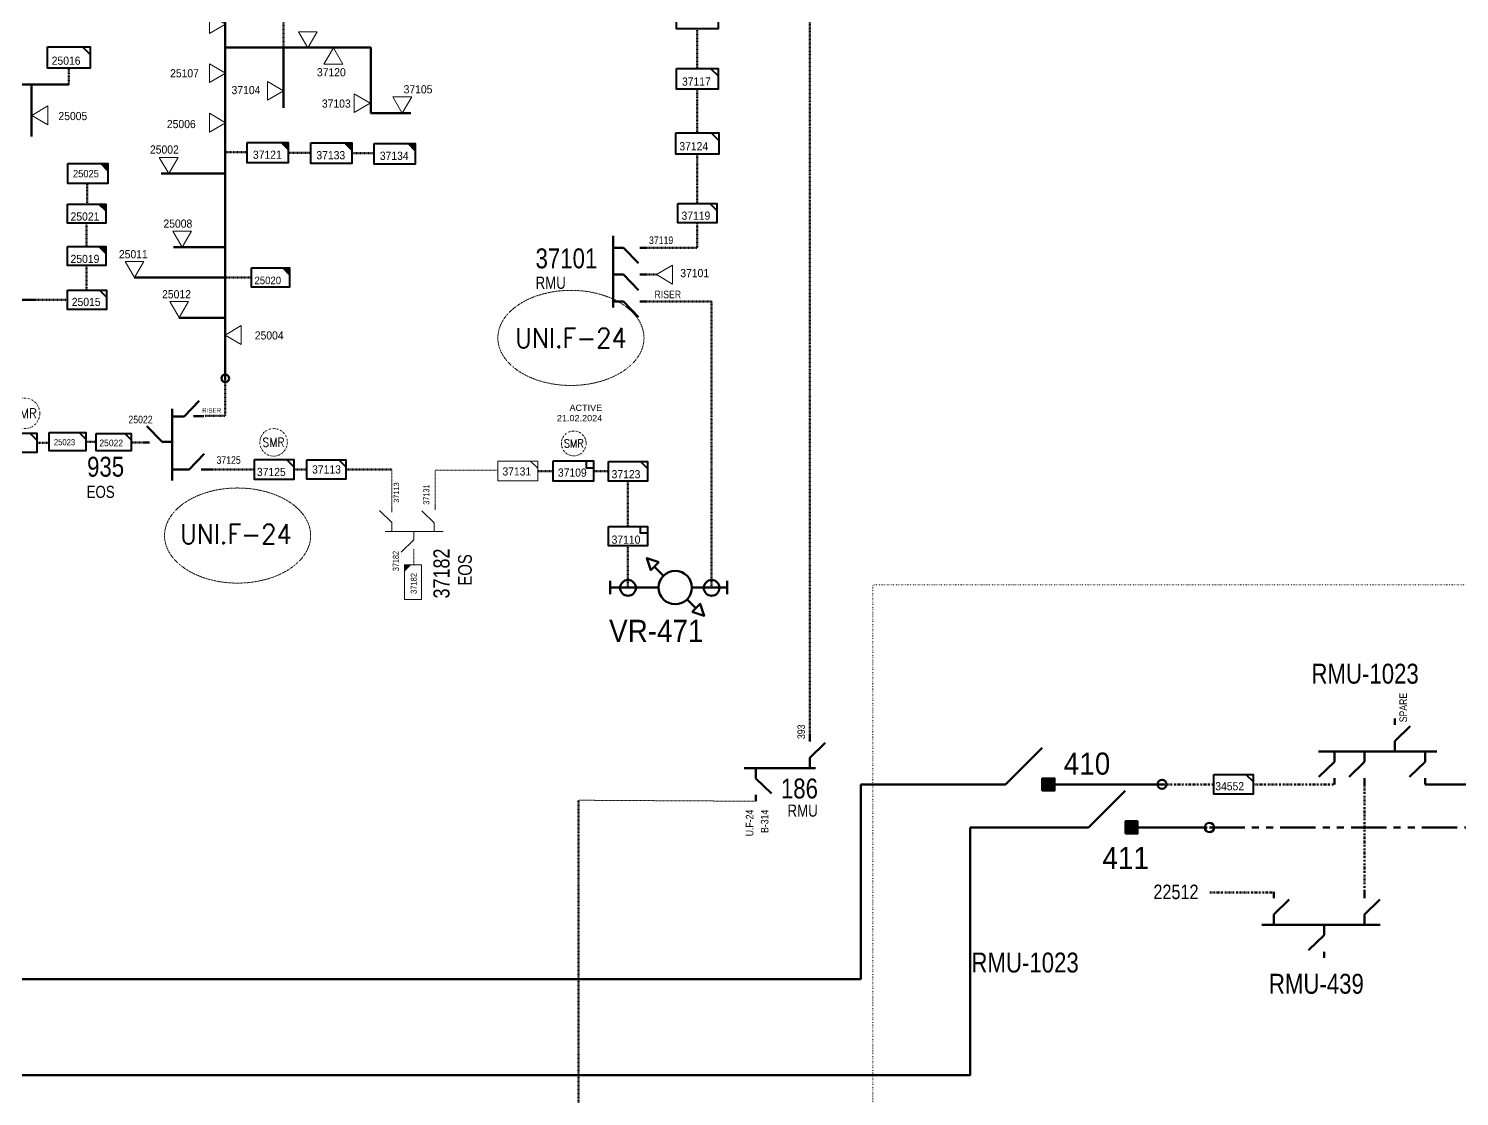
# Model space of a CAD drawing. Header units: metres. Extents: x 65984 to 144644, y -19036 to 23726.
# Drawn here: x 109544 to 110190, y 20289 to 20772 of the extents above; entities that cross this region are included whole.
import ezdxf
from ezdxf.enums import TextEntityAlignment as Align

# ---------------------------------------------------------------- set-up
doc = ezdxf.new("R2010")
doc.units = ezdxf.units.M
doc.header["$MEASUREMENT"] = 0
for name, pattern in [('( Phantom )', [2.5, 1.25, -0.25, 0.25, -0.25, 0.25, -0.25]), ('DGN Style 1', [0.6, 0, -0.6]), ('DGN Style 3', [0.013877, 0, -0.013877]), ('DGN Style 4', [1.6, 0.8, -0.4, 0, -0.4])]:
    doc.linetypes.add(name, pattern=pattern)
doc.layers.get('0').update_dxf_attribs({"color": 95, "lineweight": 40})
for name, color, linetype, lineweight in [('ABS', 7, 'Continuous', 40), ('ABS NUMBER', 112, 'Continuous', 30), ('d_eos', 111, 'Continuous', 40), ('d_eos no', 121, 'Continuous', 40), ('d_grid line', 7, 'DGN Style 1', 0), ('d_oh branch', 94, 'Continuous', 40), ('d_switch', 95, 'Continuous', 40), ('d_tf', 1, 'Continuous', 40), ('d_tf no', 6, 'Continuous', 40), ('d_ug cable', 95, 'Continuous', 40), ('d_ug tf', 1, 'Continuous', 40), ('d_unit sub', 7, 'Continuous', 40), ('fedr no', 95, 'Continuous', 40), ('O H MAIN FEEDER', 4, 'Continuous', 100), ('REGULATOR', 5, 'Continuous', 40)]:
    doc.layers.add(name, color=color, linetype=linetype, lineweight=lineweight)
doc.styles.get("Standard").update_dxf_attribs({"font": 'txt.shx'})
doc.styles.add('Style-Arial', font='arial.ttf')
doc.styles.add('Style-ENGINEERING', font='ENGINEERING.shx')
doc.styles.add('Style-msdefault', font='msdefault.shx')
doc.styles.add('Style-simplex', font='simplex.shx')
doc.styles.add('Style-STANDARD', font='STANDARD.shx')

# ---------------------------------------------------------------- blocks, each defined once
blk = doc.blocks.new('ABS2_1_1')
at = {"color": 0, "linetype": 'ByBlock', "lineweight": -2, "ltscale": 500}
for q in [(-29900, 43500), (0, 0)]:
    blk.add_line((0, 13600), q, dxfattribs=at)
at = {"color": 0, "linetype": 'ByBlock', "lineweight": -2, "ltscale": 500, "flags": 128}
for points in [[(5000, 43600), (-5000, 43600), (-5000, 53600), (5000, 53600)], [(3791, 49653), (3791, 49653), (3791, 49653)]]:
    blk.add_lwpolyline(points, close=True, dxfattribs=at)
at = {"color": 0, "linetype": 'ByBlock', "lineweight": -2, "ltscale": 500}
for points in [[(5000, 43600), (-5000, 43600), (5000, 53600), (-5000, 53600)], [(3791, 49653), (3791, 49653), (3791, 49653)]]:
    blk.add_solid(points, dxfattribs=at)
blk = doc.blocks.new('TF_8')
at = {"color": 0, "linetype": 'ByBlock', "lineweight": -2}
blk.add_line((6.3, 4.95), (9.9, 1.35), dxfattribs=at)
blk.add_3dface([(-10.1, 4.95), (9.9, 4.95), (9.9, -5.05), (-10.1, -5.05)], dxfattribs=at)
blk = doc.blocks.new('TF3_2')
at = {"layer": 'd_unit sub', "color": 2, "linetype": 'Continuous', "lineweight": 40}
for p, q in [((11.3, 9), (18.3, 9)), ((18.3, 9), (18.3, 2))]:
    blk.add_line(p, q, dxfattribs=at)
at = {"layer": 'd_unit sub', "color": 2, "linetype": 'Continuous', "lineweight": 40, "flags": 128}
blk.add_lwpolyline([(-21.7, 9), (18.3, 9), (18.3, -11), (-21.7, -11)], close=True, dxfattribs=at)
blk.add_lwpolyline([(18.3, 2), (11.3, 2), (11.3, 9)], dxfattribs=at)
blk = doc.blocks.new('TF3_1')
at = {"layer": 'd_unit sub', "color": 6, "linetype": 'Continuous', "lineweight": 40}
for p, q in [((11.3, 9), (18.3, 9)), ((18.3, 9), (18.3, 2))]:
    blk.add_line(p, q, dxfattribs=at)
at = {"layer": 'd_unit sub', "color": 6, "linetype": 'Continuous', "lineweight": 40, "flags": 128}
blk.add_lwpolyline([(-21.7, 9), (18.3, 9), (18.3, -11), (-21.7, -11)], close=True, dxfattribs=at)
blk.add_lwpolyline([(18.3, 2), (11.3, 2), (11.3, 9)], dxfattribs=at)
blk = doc.blocks.new('SS')
at = {"color": 0, "linetype": 'ByBlock', "lineweight": -2, "flags": 128}
blk.add_lwpolyline([(6.95, 4.25), (10.45, 4.25), (10.45, 0.75)], close=True, dxfattribs=at)
at = {"color": 0, "linetype": 'ByBlock', "lineweight": -2, "extrusion": (0, 0, -1)}
blk.add_solid([(-6.95, 4.25), (-10.45, 4.25), (-10.45, 0.75)], dxfattribs=at)
at = {"color": 0, "linetype": 'ByBlock', "lineweight": -2}
blk.add_3dface([(-9.55, 4.25), (10.45, 4.25), (10.45, -5.75), (-9.55, -5.75)], dxfattribs=at)
blk = doc.blocks.new('exist.us-1000kva')
at = {"color": 0, "linetype": 'ByBlock', "lineweight": -2, "flags": 128}
blk.add_lwpolyline([(40, 12.9), (32.8, 20), (40, 20)], close=True, dxfattribs=at)
at = {"color": 0, "linetype": 'ByBlock', "lineweight": -2, "extrusion": (0, 0, -1)}
blk.add_solid([(-40, 12.9), (-32.8, 20), (-40, 20)], dxfattribs=at)
at = {"color": 0, "linetype": 'ByBlock', "lineweight": -2, "xscale": 2, "yscale": 2}
blk.add_blockref('TF_8', (20.2, 10.1), dxfattribs=at)
blk = doc.blocks.new('TRA1_632')
at = {"layer": 'd_tf', "color": 6, "linetype": 'Continuous', "lineweight": 0, "ltscale": 0.000426762, "flags": 128}
blk.add_lwpolyline([(10, -17), (0, 0), (-10, -17)], close=True, dxfattribs=at)
blk = doc.blocks.new('TRA1_631')
at = {"layer": 'd_tf', "color": 6, "linetype": 'Continuous', "lineweight": 0, "ltscale": 0.000426762, "xscale": 1.000046566207833, "yscale": 1.000046566207833, "zscale": 1.000046566207833, "rotation": 180}
blk.add_blockref('TRA1_632', (0, 0), dxfattribs=at)
blk = doc.blocks.new('TRA1_634')
at = {"layer": 'd_tf', "color": 6, "linetype": 'Continuous', "lineweight": 0, "ltscale": 0.000426762, "flags": 128}
blk.add_lwpolyline([(10, -17), (0, 0), (-10, -17)], close=True, dxfattribs=at)
blk = doc.blocks.new('TRA1_633')
at = {"layer": 'd_tf', "color": 6, "linetype": 'Continuous', "lineweight": 0, "ltscale": 0.000426762, "xscale": 1.000046566207832, "yscale": 1.000046566207832, "zscale": 1.000046566207832, "rotation": 180.0000000124235}
blk.add_blockref('TRA1_634', (0, 0), dxfattribs=at)
blk = doc.blocks.new('TRA1_636')
at = {"layer": 'd_tf', "color": 6, "linetype": 'Continuous', "lineweight": 0, "ltscale": 0.000426762, "extrusion": (0, 0, -1), "flags": 128}
blk.add_lwpolyline([(-10, -17), (0, 0), (10, -17)], close=True, dxfattribs=at)
blk = doc.blocks.new('TRA1_635')
at = {"layer": 'd_tf', "color": 6, "linetype": 'Continuous', "lineweight": 0, "ltscale": 0.000426762, "xscale": 1.000046566207832, "yscale": 1.000046566207832, "zscale": 1.000046566207832, "rotation": 180.0000000124235}
blk.add_blockref('TRA1_636', (0, 0), dxfattribs=at)
blk = doc.blocks.new('*U2200')
at = {"layer": 'REGULATOR', "color": 6, "linetype": 'Continuous', "lineweight": 106}
for p, q in [((-9.51, 9.07), (-5.5, 5.06)), ((5.19, -5.63), (9.2, -9.64))]:
    blk.add_line(p, q, dxfattribs=at)
at = {"layer": 'REGULATOR', "color": 6, "linetype": 'Continuous', "lineweight": 106, "flags": 128}
for points in [[(-7.57, 11.16), (-12.97, 13.01), (-11.2, 7.58)], [(7.54, -11.21), (12.96, -13.02), (11.15, -7.6)]]:
    blk.add_lwpolyline(points, close=True, dxfattribs=at)
at = {"layer": 'REGULATOR', "color": 6, "linetype": 'Continuous', "lineweight": 211}
blk.add_circle((-0.16, -0.29), 7.56, dxfattribs=at)
blk = doc.blocks.new('*U2262')
at = {"layer": 'd_unit sub', "color": 6, "linetype": 'Continuous', "lineweight": 40, "flags": 128}
blk.add_lwpolyline([(20, 10), (20, 2.7), (12.8, 10)], close=True, dxfattribs=at)
at = {"layer": 'd_unit sub', "color": 6, "linetype": 'Continuous', "lineweight": 40, "xscale": 2, "yscale": 2, "zscale": 0.8845711694560098, "rotation": 359.9999999999999}
blk.add_blockref('TF_8', (0.2, 0.1), dxfattribs=at)
blk = doc.blocks.new('*U2307')
at = {"layer": 'd_unit sub', "color": 2, "linetype": 'Continuous', "lineweight": 40, "flags": 128}
blk.add_lwpolyline([(20, 10), (20, 2.7), (12.8, 10)], close=True, dxfattribs=at)
at = {"layer": 'd_unit sub', "color": 2, "linetype": 'Continuous', "lineweight": 40, "xscale": 2, "yscale": 2, "zscale": 0.9593426445979664, "rotation": 359.9999999999999}
blk.add_blockref('TF_8', (0.2, 0.1), dxfattribs=at)
blk = doc.blocks.new('TRA1_640')
at = {"layer": 'd_tf', "color": 6, "linetype": 'Continuous', "lineweight": 0, "ltscale": 0.000426762, "flags": 128}
blk.add_lwpolyline([(10.1, -16.9), (0.1, 0.1), (-9.9, -16.9)], close=True, dxfattribs=at)
blk = doc.blocks.new('TRA1_639')
at = {"layer": 'd_tf', "color": 6, "linetype": 'Continuous', "lineweight": 0, "ltscale": 0.000426762, "xscale": 1.000046566207833, "yscale": 1.000046566207833, "zscale": 1.000046566207833, "rotation": 180}
blk.add_blockref('TRA1_640', (0, 0), dxfattribs=at)

msp = doc.modelspace()

# ---------------------------------------------------------------- linework, layer by layer
at = {"layer": 'd_eos', "color": 7, "linetype": 'Continuous', "lineweight": 211, "ltscale": 0.638341}
for p, q in [((109808, 20645.93), (109808, 20678.25)), ((109808, 20672.88), (109812.65, 20672.88)), ((109812.65, 20672.88), (109819.45, 20665.88)), ((109820.1, 20672.88), (109822.92, 20672.88)), ((109808, 20660.74), (109812.65, 20660.74)), ((109812.65, 20660.74), (109819.45, 20653.73)), ((109820.09, 20660.74), (109822.92, 20660.74)), ((109808, 20648.59), (109812.65, 20648.59)), ((109812.65, 20648.59), (109819.45, 20641.59)), ((109820.09, 20648.59), (109822.92, 20648.59)), ((109614.21, 20596.69), (109621, 20603.69)), ((109608.75, 20600.05), (109608.75, 20567.72)), ((109608.75, 20596.69), (109614.21, 20596.69)), ((109618.33, 20596.78), (109622.98, 20596.78)), ((109604.04, 20585.25), (109597.24, 20592.25)), ((109598.55, 20584.8), (109595.72, 20584.8)), ((109608.68, 20585.23), (109604.03, 20585.23)), ((109616.39, 20572.67), (109623.18, 20579.67)), ((109608.75, 20572.65), (109616.38, 20572.66)), ((109621.87, 20572.69), (109626.76, 20572.66)), ((110161.26, 20457.26), (110161.26, 20460.09)), ((109896.84, 20449.7), (109896.84, 20452.53)), ((110161.26, 20449.82), (110168.26, 20456.61)), ((109896.84, 20442.26), (109903.84, 20449.05)), ((110161.25, 20445.17), (110161.26, 20449.82)), ((109896.84, 20437.61), (109896.84, 20442.26)), ((110126.86, 20445.17), (110180.35, 20445.17)), ((110134.02, 20440.52), (110127.02, 20433.73)), ((110134.02, 20445.17), (110134.02, 20440.52)), ((110147.64, 20440.52), (110140.64, 20433.72)), ((110147.64, 20445.17), (110147.64, 20440.52)), ((110174.98, 20440.52), (110167.97, 20433.72)), ((110174.98, 20445.17), (110174.98, 20440.52)), ((109899.5, 20437.61), (109867.18, 20437.61)), ((109872.55, 20437.61), (109872.55, 20432.96)), ((110134.02, 20433.08), (110134.03, 20430.25)), ((110147.64, 20433.08), (110147.64, 20430.25)), ((110174.98, 20433.07), (110174.98, 20430.25)), ((109872.55, 20432.96), (109879.55, 20426.16)), ((109872.55, 20425.51), (109872.55, 20422.69)), ((110106.56, 20378.87), (110106.56, 20381.7)), ((110147.52, 20378.87), (110147.52, 20381.69)), ((110106.56, 20371.43), (110113.57, 20378.22)), ((110147.52, 20371.42), (110154.52, 20378.22)), ((110106.56, 20366.78), (110106.56, 20371.43)), ((110147.52, 20366.77), (110147.52, 20371.42)), ((110154.69, 20366.77), (110101.19, 20366.78)), ((110129.31, 20362.13), (110122.31, 20355.33)), ((110129.32, 20366.78), (110129.31, 20362.13)), ((110129.31, 20354.68), (110129.31, 20351.86))]:
    msp.add_line(p, q, dxfattribs=at)
at = {"layer": 'd_eos', "color": 7, "linetype": 'Continuous', "lineweight": 13, "ltscale": 0.517056}
for p, q in [((109727.6, 20554.41), (109727.6, 20556.7)), ((109708.04, 20548.65), (109702.37, 20554.15)), ((109707.93, 20553.43), (109707.93, 20555.72)), ((109727.17, 20548.48), (109721.5, 20553.99)), ((109705.03, 20544.64), (109731.22, 20544.64)), ((109708.03, 20544.64), (109708.04, 20548.68)), ((109717.9, 20544.59), (109717.9, 20540.82)), ((109727.19, 20544.7), (109727.19, 20548.47)), ((109717.9, 20540.83), (109712.23, 20535.32))]:
    msp.add_line(p, q, dxfattribs=at)
at = {"layer": 'd_grid line', "color": 7, "linetype": 'DGN Style 1', "lineweight": 0, "flags": 128}
for points in [[(109925.31, 19920.47), (110915.27, 19920.47), (110915.27, 20520.47), (109925.31, 20520.47)], [(110915.27, 19920.47), (110915.27, 20520.47), (109925.31, 20520.47), (109925.31, 19920.47)]]:
    msp.add_lwpolyline(points, close=True, dxfattribs=at)
at = {"layer": 'd_oh branch', "color": 6, "linetype": 'Continuous', "lineweight": 100}
for p, q in [((109632.72, 20613.13), (109632.72, 20795.66)), ((109510.71, 20746.75), (109562.05, 20746.75)), ((109545.12, 20746.57), (109545.12, 20723.15)), ((109698.48, 20733.68), (109716.58, 20733.68)), ((109632.49, 20706.42), (109603.82, 20706.42)), ((109632.49, 20673.16), (109609.36, 20673.16)), ((109632.49, 20659.45), (109591.53, 20659.45)), ((109546.91, 20649.34), (109510.69, 20649.34)), ((109632.49, 20641.29), (109611.73, 20641.29))]:
    msp.add_line(p, q, dxfattribs=at)
at = {"layer": 'd_oh branch', "color": 6, "linetype": 'Continuous', "lineweight": 100, "flags": 128}
for points in [[(109632.72, 20763.41), (109659.05, 20763.41), (109659.05, 20736.1)], [(109657.45, 20763.41), (109698.48, 20763.41), (109698.48, 20733.68)]]:
    msp.add_lwpolyline(points, dxfattribs=at)
at = {"layer": 'd_ug cable', "color": 6, "linetype": 'DGN Style 3', "lineweight": 100}
for p, q in [((109659.05, 20763.41), (109659.05, 20788.32)), ((109562.05, 20746.75), (109562.05, 20754.05)), ((109632.72, 20716.11), (109642.65, 20716.11)), ((109661.22, 20715.86), (109671.32, 20715.86)), ((109689.89, 20715.62), (109700, 20715.62)), ((109570.34, 20701.91), (109570.34, 20693.03)), ((109570.06, 20684.04), (109570.06, 20673.46)), ((109570.06, 20664.86), (109570.06, 20653.75)), ((109632.49, 20659.45), (109644.58, 20659.45)), ((109822.92, 20660.74), (109827.63, 20660.74)), ((109561.46, 20649.34), (109546.91, 20649.34)), ((109553.1, 20584.69), (109547.47, 20584.65)), ((109574.36, 20585.22), (109569.71, 20585.22)), ((109595.72, 20584.8), (109590.26, 20584.8)), ((109780.79, 20571.94), (109773.98, 20571.94)), ((109814.69, 20546.92), (109814.69, 20567.41)), ((109814.69, 20538.14), (109814.69, 20519.29))]:
    msp.add_line(p, q, dxfattribs=at)
at = {"layer": 'd_ug cable', "color": 6, "linetype": 'DGN Style 3', "lineweight": 13}
for p, q in [((109707.93, 20555.72), (109707.96, 20572.68)), ((109727.59, 20556.63), (109727.59, 20572.29)), ((109717.88, 20536.82), (109717.9, 20529.47))]:
    msp.add_line(p, q, dxfattribs=at)
at = {"layer": 'd_ug cable', "color": 6, "linetype": 'DGN Style 3', "lineweight": 100, "flags": 128}
for points in [[(110569.11, 21116.94), (109896.84, 21118.12), (109896.84, 20452.53)], [(109846.06, 20753.97), (109846.06, 20771.87)], [(109846.06, 20724.9), (109846.06, 20744.56)], [(109846.06, 20692.97), (109846.06, 20715.26)], [(109822.92, 20672.88), (109846.06, 20672.88), (109846.06, 20684.1)], [(109822.92, 20648.59), (109852.52, 20648.59), (109852.52, 20519.29)], [(109623.44, 20596.95), (109632.72, 20596.95), (109632.72, 20613.13)], [(109645.86, 20572.66), (109626.76, 20572.66)], [(109669.54, 20572.66), (109663.65, 20572.66)], [(109707.96, 20572.68), (109687.44, 20572.68)], [(109805.86, 20571.96), (109799.18, 20571.96)], [(109792.42, 19944.83), (109792.33, 20423.14)]]:
    msp.add_lwpolyline(points, dxfattribs=at)
at = {"layer": 'd_ug cable', "color": 6, "linetype": 'DGN Style 3', "lineweight": 13, "flags": 128}
for points in [[(109755.93, 20572.35), (109727.59, 20572.29)], [(109872.55, 20422.69), (109792.33, 20423.14)]]:
    msp.add_lwpolyline(points, dxfattribs=at)
at = {"layer": 'd_ug cable', "color": 121, "linetype": '( Phantom )', "lineweight": 140, "ltscale": 12.802868, "flags": 128}
msp.add_lwpolyline([(110077.5, 20410.85), (110495.05, 20410.85), (110495.05, 20308.93)], dxfattribs=at)
at = {"layer": 'd_ug cable', "color": 6, "linetype": 'Continuous', "lineweight": 100}
for centre, radius in [((109632.72, 20613.87), 1.74), ((109814.74, 20519.13), 3.56), ((109852.52, 20519.13), 3.56)]:
    msp.add_circle(centre, radius, dxfattribs=at)
at = {"layer": 'd_ug cable', "color": 2, "linetype": 'DGN Style 4', "lineweight": 13}
for centre, radius in [((109542.01, 20598.05), 6.9), ((109654.57, 20584.93), 6.21), ((109790.23, 20584.44), 5.59)]:
    msp.add_circle(centre, radius, dxfattribs=at)
at = {"layer": 'fedr no', "color": 82, "linetype": 'DGN Style 3', "lineweight": 13, "true_color": 0x1dc70e}
for centre in [(109788.95, 20632.15), (109638.29, 20542.8)]:
    msp.add_ellipse(centre, major_axis=(33.02, 0), ratio=0.651175, dxfattribs=at)
at = {"layer": 'O H MAIN FEEDER', "color": 6, "lineweight": 211, "ltscale": 0.498271}
for p, q in [((109806.62, 20516.31), (109806.62, 20522.26)), ((109828.45, 20519.29), (109806.62, 20519.29)), ((109859.5, 20519.29), (109843.88, 20519.29)), ((109859.5, 20516.31), (109859.5, 20522.26))]:
    msp.add_line(p, q, dxfattribs=at)
at = {"layer": 'O H MAIN FEEDER', "color": 5, "lineweight": 211, "ltscale": 30, "flags": 128}
msp.add_lwpolyline([(109836.84, 20342.28), (109919.9, 20342.28), (109919.9, 20430.25)], dxfattribs=at)
at = {"layer": 'O H MAIN FEEDER', "color": 5, "lineweight": 211, "ltscale": 0.498271, "flags": 128}
for points in [[(109919.9, 20430.25), (109981.06, 20430.25)], [(110007.54, 20430.25), (110057.37, 20430.25)], [(110174.98, 20430.25), (110516.49, 20430.25)], [(109463.13, 20342.28), (109836.84, 20342.28)]]:
    msp.add_lwpolyline(points, dxfattribs=at)
at = {"layer": 'O H MAIN FEEDER', "color": 5, "linetype": 'DGN Style 4', "lineweight": 211, "flags": 128}
for points in [[(110053.07, 20430.31), (110079.45, 20430.27)], [(110097.1, 20430.31), (110134.03, 20430.25)], [(110147.65, 20431.92), (110147.65, 20381.36)], [(110077.67, 20381.36), (110106.43, 20381.36)]]:
    msp.add_lwpolyline(points, dxfattribs=at)
at = {"layer": 'O H MAIN FEEDER', "color": 121, "lineweight": 211, "ltscale": 30, "flags": 128}
msp.add_lwpolyline([(109969.32, 20410.85), (109969.32, 20298.84), (109498.9, 20298.84)], dxfattribs=at)
at = {"layer": 'O H MAIN FEEDER', "color": 121, "lineweight": 211, "ltscale": 0.498271, "flags": 128}
for points in [[(109969.32, 20410.85), (110017.48, 20410.85)], [(110045.42, 20410.85), (110076.53, 20410.85)]]:
    msp.add_lwpolyline(points, dxfattribs=at)
at = {"layer": 'O H MAIN FEEDER', "color": 121, "lineweight": 211, "ltscale": 0.498271}
for centre in [(110056.07, 20430.33), (110077.5, 20410.85)]:
    msp.add_circle(centre, 2.09, dxfattribs=at)
at = {"layer": 'O H MAIN FEEDER', "color": 5, "lineweight": 211, "ltscale": 0.498271}
msp.add_circle((110056.07, 20430.33), 2.09, dxfattribs=at)

# ---------------------------------------------------------------- block references
at = {"layer": 'ABS', "color": 7, "linetype": 'Continuous', "lineweight": 211, "ltscale": 0.829472, "xscale": 0.000555747191877611, "yscale": 0.000555747191877611, "zscale": 0.0003680335276451397, "rotation": 269.9999999999997}
for p in [(109977.75, 20430.25), (110015.28, 20410.85)]:
    msp.add_blockref('ABS2_1_1', p, dxfattribs=at)
at = {"layer": 'd_tf', "color": 6, "linetype": 'Continuous', "lineweight": 0, "ltscale": 0.000426762}
for name, p, xscale, yscale, zscale, rotation in [('TRA1_631', (109632.81, 20774.04), 0.4267622666565712, 0.4267622666565712, 0.4267622666565712, 89.99999999999999), ('TRA1_633', (109670.03, 20763.33), 0.4267622666611982, 0.4267622666611982, 0.4267622666611982, 359.9997331952823), ('TRA1_639', (109632.81, 20751.85), 0.4267622666565712, 0.4267622666565712, 0.4267622666565712, 89.99999999999999), ('TRA1_631', (109659.04, 20743.83), 0.4267622666565712, 0.4267622666565712, 0.4267622666565712, 89.99999999999999), ('TRA1_633', (109712.74, 20733.8), 0.4267622666611982, 0.4267622666611982, 0.4267622666611982, 359.9997331952823), ('TRA1_631', (109632.81, 20729.43), 0.4267622666565712, 0.4267622666565712, 0.4267622666565712, 89.99999999999999), ('TRA1_633', (109607.17, 20706.42), 0.4267622666611982, 0.4267622666611982, 0.4267622666611982, 359.9997331952823), ('TRA1_633', (109613.26, 20673.16), 0.4267622666611982, 0.4267622666611982, 0.4267622666611982, 359.9997331952823), ('TRA1_633', (109591.7, 20659.44), 0.4267622666611982, 0.4267622666611982, 0.4267622666611982, 359.9997331952823), ('TRA1_639', (109827.65, 20660.73), 0.4267622666565712, 0.4267622666565712, 0.4267622666565712, 270), ('TRA1_633', (109611.9, 20641.33), 0.4267622666611982, 0.4267622666611982, 0.4267622666611982, 359.9997331952823)]:
    msp.add_blockref(name, p, dxfattribs=dict(at, xscale=xscale, yscale=yscale, zscale=zscale, rotation=rotation))
at = {"layer": 'd_tf', "color": 6, "linetype": 'Continuous', "lineweight": 0, "ltscale": 0.000426762, "extrusion": (0, 0, -1)}
for name, p, xscale, yscale, zscale, rotation in [('TRA1_633', (-109681.61, 20763.22), 0.4267622666611983, 0.4267622666611983, 0.4267622666611983, 179.9997866314817), ('TRA1_631', (-109545.29, 20732.75), 0.4267622666565712, 0.4267622666565712, 0.4267622666565712, 90), ('TRA1_635', (-109698.27, 20738.26), 0.4267622666611983, 0.4267622666611983, 0.4267622666611983, 269.9995938308911), ('TRA1_633', (-109632.68, 20633.42), 0.4267622666611982, 0.4267622666611982, 0.4267622666611982, 89.9997331952823)]:
    msp.add_blockref(name, p, dxfattribs=dict(at, xscale=xscale, yscale=yscale, zscale=zscale, rotation=rotation))
at = {"layer": 'd_ug tf', "color": 6, "linetype": 'Continuous', "lineweight": 40, "rotation": 359.9999999999999}
for p, xscale, yscale, zscale in [((109561.61, 20701.91), 0.4516572897144874, 0.4516572897144874, 0.2847753975333999), ((109561.46, 20684.04), 0.4304230637670425, 0.4304230637670425, 0.3164171083704443), ((109561.46, 20664.86), 0.4304230637670425, 0.4304230637670425, 0.3164171083704443), ((109644.58, 20655.15), 0.4304230637670425, 0.4304230637670425, 0.3164171083704443)]:
    msp.add_blockref('exist.us-1000kva', p, dxfattribs=dict(at, xscale=xscale, yscale=yscale, zscale=zscale))
at = {"layer": 'd_unit sub', "color": 6, "linetype": 'Continuous', "lineweight": 40}
for name, p, xscale, yscale, zscale in [('TF_8', (109846.15, 20776.63), 0.9415284321742364, 0.9415284321742364, 0.4267622666565712), ('TF_8', (109562.15, 20758.92), 0.9634872817110574, 0.9634872817110574, 0.4267622666565712), ('TF_8', (109846.15, 20749.31), 0.9415284321742364, 0.9415284321742364, 0.4267622666565712), ('*U2262', (109846.07, 20720.08), 0.4824510241714298, 0.4824510241714298, 0.4824510241714298), ('SS', (109651.52, 20716.56), 0.9284898871733357, 0.9284898871733357, 0.4642449435866678), ('SS', (109680.19, 20716.32), 0.9284898871733357, 0.9284898871733357, 0.4642449435866678), ('SS', (109708.86, 20716.07), 0.9284898871733357, 0.9284898871733357, 0.4642449435866678), ('TF_8', (109846.15, 20688.58), 0.887331418668328, 0.887331418668328, 0.4267622666565712), ('TF_8', (109570.38, 20649.38), 0.8831595517353996, 0.8831595517353996, 0.4267622666565712), ('TF_8', (109561.49, 20585.26), 0.8302736337393072, 0.8302736337393072, 0.3456774359918227), ('TF_8', (109582.39, 20585.04), 0.7948435965618597, 0.7948435965618597, 0.3840860399909141), ('TF_8', (109678.46, 20572.71), 0.8831595517353996, 0.8831595517353996, 0.4267622666565712), ('TF_8', (109814.78, 20571.87), 0.8831595517353996, 0.8831595517353996, 0.4267622666565712)]:
    msp.add_blockref(name, p, dxfattribs=dict(at, xscale=xscale, yscale=yscale, zscale=zscale))
at = {"layer": 'd_unit sub', "color": 2, "linetype": 'Continuous', "lineweight": 40}
for name, p, xscale, yscale, zscale in [('TF_8', (109538.83, 20584.76), 0.8831595517353996, 0.8831595517353996, 0.4267622666565712), ('*U2307', (109654.76, 20572.66), 0.4448486357399605, 0.4448486357399605, 0.4448486357399605)]:
    msp.add_blockref(name, p, dxfattribs=dict(at, xscale=xscale, yscale=yscale, zscale=zscale))
at = {"layer": 'd_unit sub', "color": 6, "linetype": 'Continuous', "lineweight": 13, "xscale": 0.9027064527420403, "yscale": 0.9027064527420403, "zscale": 0.3456774359918227}
msp.add_blockref('TF_8', (109765.05, 20572.02), dxfattribs=at)
at = {"layer": 'd_unit sub', "color": 2, "linetype": 'Continuous', "lineweight": 40, "xscale": 0.4564160158388536, "yscale": 0.4564160158388536, "zscale": 0.4564160158388536, "rotation": 359.9997}
msp.add_blockref('TF3_2', (109790.83, 20572.4), dxfattribs=at)
at = {"layer": 'd_unit sub', "color": 6, "linetype": 'Continuous', "lineweight": 40, "xscale": 0.4393836508557403, "yscale": 0.4393836508557403, "zscale": 0.4393836508557403, "rotation": 359.9997000000001}
msp.add_blockref('TF3_1', (109815.44, 20542.97), dxfattribs=at)
at = {"layer": 'd_unit sub', "color": 6, "linetype": 'Continuous', "lineweight": 13, "xscale": 0.7795757653533802, "yscale": 0.7795757653533802, "zscale": 0.3897878826766901, "rotation": 89.99999999999999}
msp.add_blockref('SS', (109716.98, 20521.4), dxfattribs=at)
at = {"layer": 'd_unit sub', "color": 5, "linetype": 'Continuous', "lineweight": 40, "xscale": 0.887331418668328, "yscale": 0.887331418668328, "zscale": 0.4267622666565712}
msp.add_blockref('TF_8', (110088.41, 20430.35), dxfattribs=at)
at = {"layer": 'REGULATOR', "color": 6, "linetype": 'Continuous', "lineweight": 106}
msp.add_blockref('*U2200', (109836.25, 20519.57), dxfattribs=at)

# ---------------------------------------------------------------- texts
at = {"color": 4, "insert": (109803.09, 20594.46), "char_height": 2.7991, "attachment_point": 9}
msp.add_mtext('\\FENGINEERING;\\H1x;\\W1.09375;ACTIVE\\P21.02.2024', dxfattribs=at)
at = {"layer": 'ABS NUMBER', "color": 7, "lineweight": 140, "style": 'Style-Arial', "width": 0.9}
for s, p in [('VR-471', (109806.19, 20504.72)), ('410', (110011.7, 20444.71)), ('411', (110029.18, 20402.07))]:
    msp.add_text(s, height=10, dxfattribs=at).set_placement(p, align=Align.TOP_LEFT)
at = {"layer": 'd_eos no', "color": 7, "linetype": 'Continuous', "lineweight": 140, "style": 'Style-msdefault', "width": 0.833333}
for s, height, p in [('37101', 9, (109772.96, 20672.6)), ('935', 9, (109570.28, 20578.42)), ('RMU-1023', 9, (110123.62, 20484.85)), ('22512', 6.579, (110052.19, 20385.01)), ('RMU-1023', 9, (109969.95, 20354.27)), ('RMU-439', 9, (110104.38, 20344.67))]:
    msp.add_text(s, height=height, dxfattribs=at).set_placement(p, align=Align.TOP_LEFT)
at = {"layer": 'd_eos no', "color": 7, "linetype": 'Continuous', "lineweight": 53, "style": 'Style-msdefault', "width": 0.818182}
for s, p in [('RMU', (109772.94, 20659.83)), ('EOS', (109570.05, 20565.29)), ('RMU', (109886.8, 20421.21))]:
    msp.add_text(s, height=5.5, dxfattribs=at).set_placement(p, align=Align.TOP_LEFT)
at = {"layer": 'd_eos no', "color": 7, "linetype": 'Continuous', "lineweight": 13, "ltscale": 0.81, "style": 'Style-msdefault', "width": 0.833333}
msp.add_text('37182', height=7.29, rotation=90, dxfattribs=at).set_placement((109726.79, 20514.34), align=Align.TOP_LEFT)
at = {"layer": 'd_eos no', "color": 7, "linetype": 'Continuous', "lineweight": 13, "ltscale": 1.017447, "style": 'Style-msdefault', "width": 0.818182}
msp.add_text('EOS', height=6.166, rotation=90, dxfattribs=at).set_placement((109737.97, 20520.13), align=Align.TOP_LEFT)
at = {"layer": 'd_eos no', "color": 7, "linetype": 'Continuous', "lineweight": 140, "style": 'Style-msdefault', "width": 0.833333}
msp.add_text('186', height=9, dxfattribs=at).set_placement((109900.58, 20432.95), align=Align.TOP_RIGHT)
at = {"layer": 'd_switch', "color": 6, "linetype": 'Continuous', "lineweight": 30, "style": 'Style-ENGINEERING', "width": 0.857143}
for s, p in [('37119', (109824.24, 20678.02)), ('37125', (109628.78, 20578.65))]:
    msp.add_text(s, height=3.43, dxfattribs=at).set_placement(p, align=Align.TOP_LEFT)
for height, p in [(3.43, (109838.73, 20653.51)), (2.064, (109630.89, 20600.35))]:
    msp.add_text('RISER', height=height, dxfattribs=at).set_placement(p, align=Align.TOP_RIGHT)
at = {"layer": 'd_switch', "color": 1, "linetype": 'Continuous', "lineweight": 30, "style": 'Style-ENGINEERING', "width": 0.857143}
msp.add_text('25022', height=3.43, dxfattribs=at).set_placement((109588.96, 20596.96), align=Align.TOP_LEFT)
at = {"layer": 'd_switch', "color": 7, "linetype": 'Continuous', "lineweight": 13, "ltscale": 1.21788, "style": 'Style-ENGINEERING', "width": 0.857143}
msp.add_text('37113', height=2.438, rotation=90, dxfattribs=at).set_placement((109708.83, 20566.88), align=Align.TOP_RIGHT)
at = {"layer": 'd_switch', "color": 7, "linetype": 'Continuous', "lineweight": 13, "ltscale": 0.81, "style": 'Style-ENGINEERING', "width": 0.857143}
for s, p in [('37131', (109722.18, 20556.74)), ('37182', (109708.4, 20526.71))]:
    msp.add_text(s, height=2.778, rotation=90, dxfattribs=at).set_placement(p, align=Align.TOP_LEFT)
at = {"layer": 'd_switch', "color": 1, "linetype": 'Continuous', "lineweight": 30, "style": 'Style-ENGINEERING', "width": 0.857143}
msp.add_text('SPARE', height=3.43, rotation=90, dxfattribs=at).set_placement((110163.36, 20458.37), align=Align.TOP_LEFT)
msp.add_text('393', height=3.43, rotation=90, dxfattribs=at).set_placement((109894.74, 20450.81))
for s, p in [('U.F-24', (109867.97, 20418.86)), ('B-314', (109874.77, 20418.86))]:
    msp.add_text(s, height=3.43, rotation=89.99248, dxfattribs=at).set_placement(p, align=Align.TOP_RIGHT)
at = {"layer": 'd_tf no', "color": 6, "linetype": 'Continuous', "lineweight": 40, "style": 'Style-msdefault', "width": 0.945946}
for s, height, p in [('25016', 3.7, (109554.29, 20759.32)), ('25107', 3.7, (109607.8, 20753.62)), ('37117', 3.7, (109839.12, 20749.89)), ('37104', 3.7, (109635.57, 20746.04)), ('37105', 3.7, (109713.33, 20746.39)), ('25006', 3.7, (109606.35, 20730.68)), ('25002', 3.7, (109598.7, 20719.15)), ('37124', 3.7, (109837.94, 20720.63)), ('37121', 3.7, (109645.24, 20716.83)), ('37133', 3.7, (109673.91, 20716.59)), ('37134', 3.7, (109702.58, 20716.34)), ('25021', 3.7, (109562.81, 20688.88)), ('25008', 3.7, (109604.79, 20685.67)), ('37119', 3.7, (109838.92, 20689.26)), ('25019', 3.7, (109562.81, 20669.7)), ('25011', 3.7, (109584.67, 20671.82)), ('25020', 3.423, (109645.93, 20659.85)), ('37101', 3.7, (109838.37, 20663.29)), ('25012', 3.7, (109604.18, 20653.74)), ('25015', 3.7, (109563.36, 20650.26)), ('25023', 2.742, (109555.24, 20586.37)), ('25022', 3.047, (109575.83, 20586.18))]:
    msp.add_text(s, height=height, dxfattribs=at).set_placement(p, align=Align.TOP_LEFT)
msp.add_text('37120', height=3.7, rotation=359.99995, dxfattribs=at).set_placement((109674.16, 20750.38))
msp.add_text('37103', height=3.7, rotation=0.00014, dxfattribs=at).set_placement((109689.4, 20739.93), align=Align.TOP_RIGHT)
for s, p in [('25005', (109570.34, 20734.3)), ('25004', (109659.09, 20635.13))]:
    msp.add_text(s, height=3.7, dxfattribs=at).set_placement(p, align=Align.TOP_RIGHT)
at = {"layer": 'd_tf no', "color": 6, "linetype": 'Continuous', "lineweight": 40, "ltscale": 0.9, "style": 'Style-msdefault', "width": 0.945946}
msp.add_text('25025', height=3.33, dxfattribs=at).set_placement((109563.89, 20708.08), align=Align.TOP_LEFT)
at = {"layer": 'd_tf no', "color": 1, "linetype": 'Continuous', "lineweight": 13, "style": 'Style-simplex', "width": 0.909091}
for height, p in [(4.396, (109542, 20598.05)), (3.957, (109654.57, 20584.93))]:
    msp.add_text('SMR', height=height, dxfattribs=at).set_placement(p, align=Align.MIDDLE_CENTER)
at = {"layer": 'd_tf no', "color": 1, "linetype": 'Continuous', "lineweight": 13, "ltscale": 0.9, "style": 'Style-simplex', "width": 0.909091}
msp.add_text('SMR', height=3.561, dxfattribs=at).set_placement((109790.23, 20584.44), align=Align.MIDDLE_CENTER)
at = {"layer": 'd_tf no', "color": 2, "linetype": 'Continuous', "lineweight": 40, "style": 'Style-msdefault', "width": 0.945946}
msp.add_text('37125', height=3.7, dxfattribs=at).set_placement((109647.02, 20573.39), align=Align.TOP_LEFT)
at = {"layer": 'd_tf no', "color": 6, "linetype": 'Continuous', "lineweight": 40, "style": 'Style-msdefault', "width": 0.945946}
for s, p in [('37113', (109671.98, 20570.84)), ('37123', (109807.32, 20568.68)), ('37110', (109807.32, 20539.1))]:
    msp.add_text(s, height=3.7, dxfattribs=at).set_placement(p)
at = {"layer": 'd_tf no', "color": 6, "linetype": 'Continuous', "lineweight": 13, "style": 'Style-msdefault', "width": 0.945946}
msp.add_text('37131', height=3.67, dxfattribs=at).set_placement((109758.02, 20569.95))
at = {"layer": 'd_tf no', "color": 121, "linetype": 'Continuous', "lineweight": 40, "style": 'Style-msdefault', "width": 0.945946}
msp.add_text('37109', height=3.7, dxfattribs=at).set_placement((109783.05, 20573.11), align=Align.TOP_LEFT)
at = {"layer": 'd_tf no', "color": 6, "linetype": 'Continuous', "lineweight": 13, "style": 'Style-msdefault', "width": 0.945946}
msp.add_text('37182', height=2.697, rotation=90, dxfattribs=at).set_placement((109716.55, 20516.39), align=Align.TOP_LEFT)
at = {"layer": 'd_tf no', "color": 5, "linetype": 'Continuous', "lineweight": 40, "style": 'Style-msdefault', "width": 0.945946}
msp.add_text('34552', height=3.7, dxfattribs=at).set_placement((110080.15, 20431.31), align=Align.TOP_LEFT)
at = {"layer": 'fedr no', "color": 6, "linetype": 'Continuous', "lineweight": 40, "insert": (109788.95, 20632.15), "char_height": 8.852, "width": 37.9446, "attachment_point": 5, "style": 'Style-STANDARD'}
msp.add_mtext('UNI.F-24\\P', dxfattribs=at)
at = {"layer": 'fedr no', "color": 6, "linetype": 'Continuous', "lineweight": 40, "insert": (109637.52, 20543.45), "char_height": 8.852, "attachment_point": 5, "style": 'Style-STANDARD'}
msp.add_mtext('UNI.F-24', dxfattribs=at)

doc.saveas('drawing.dxf')
